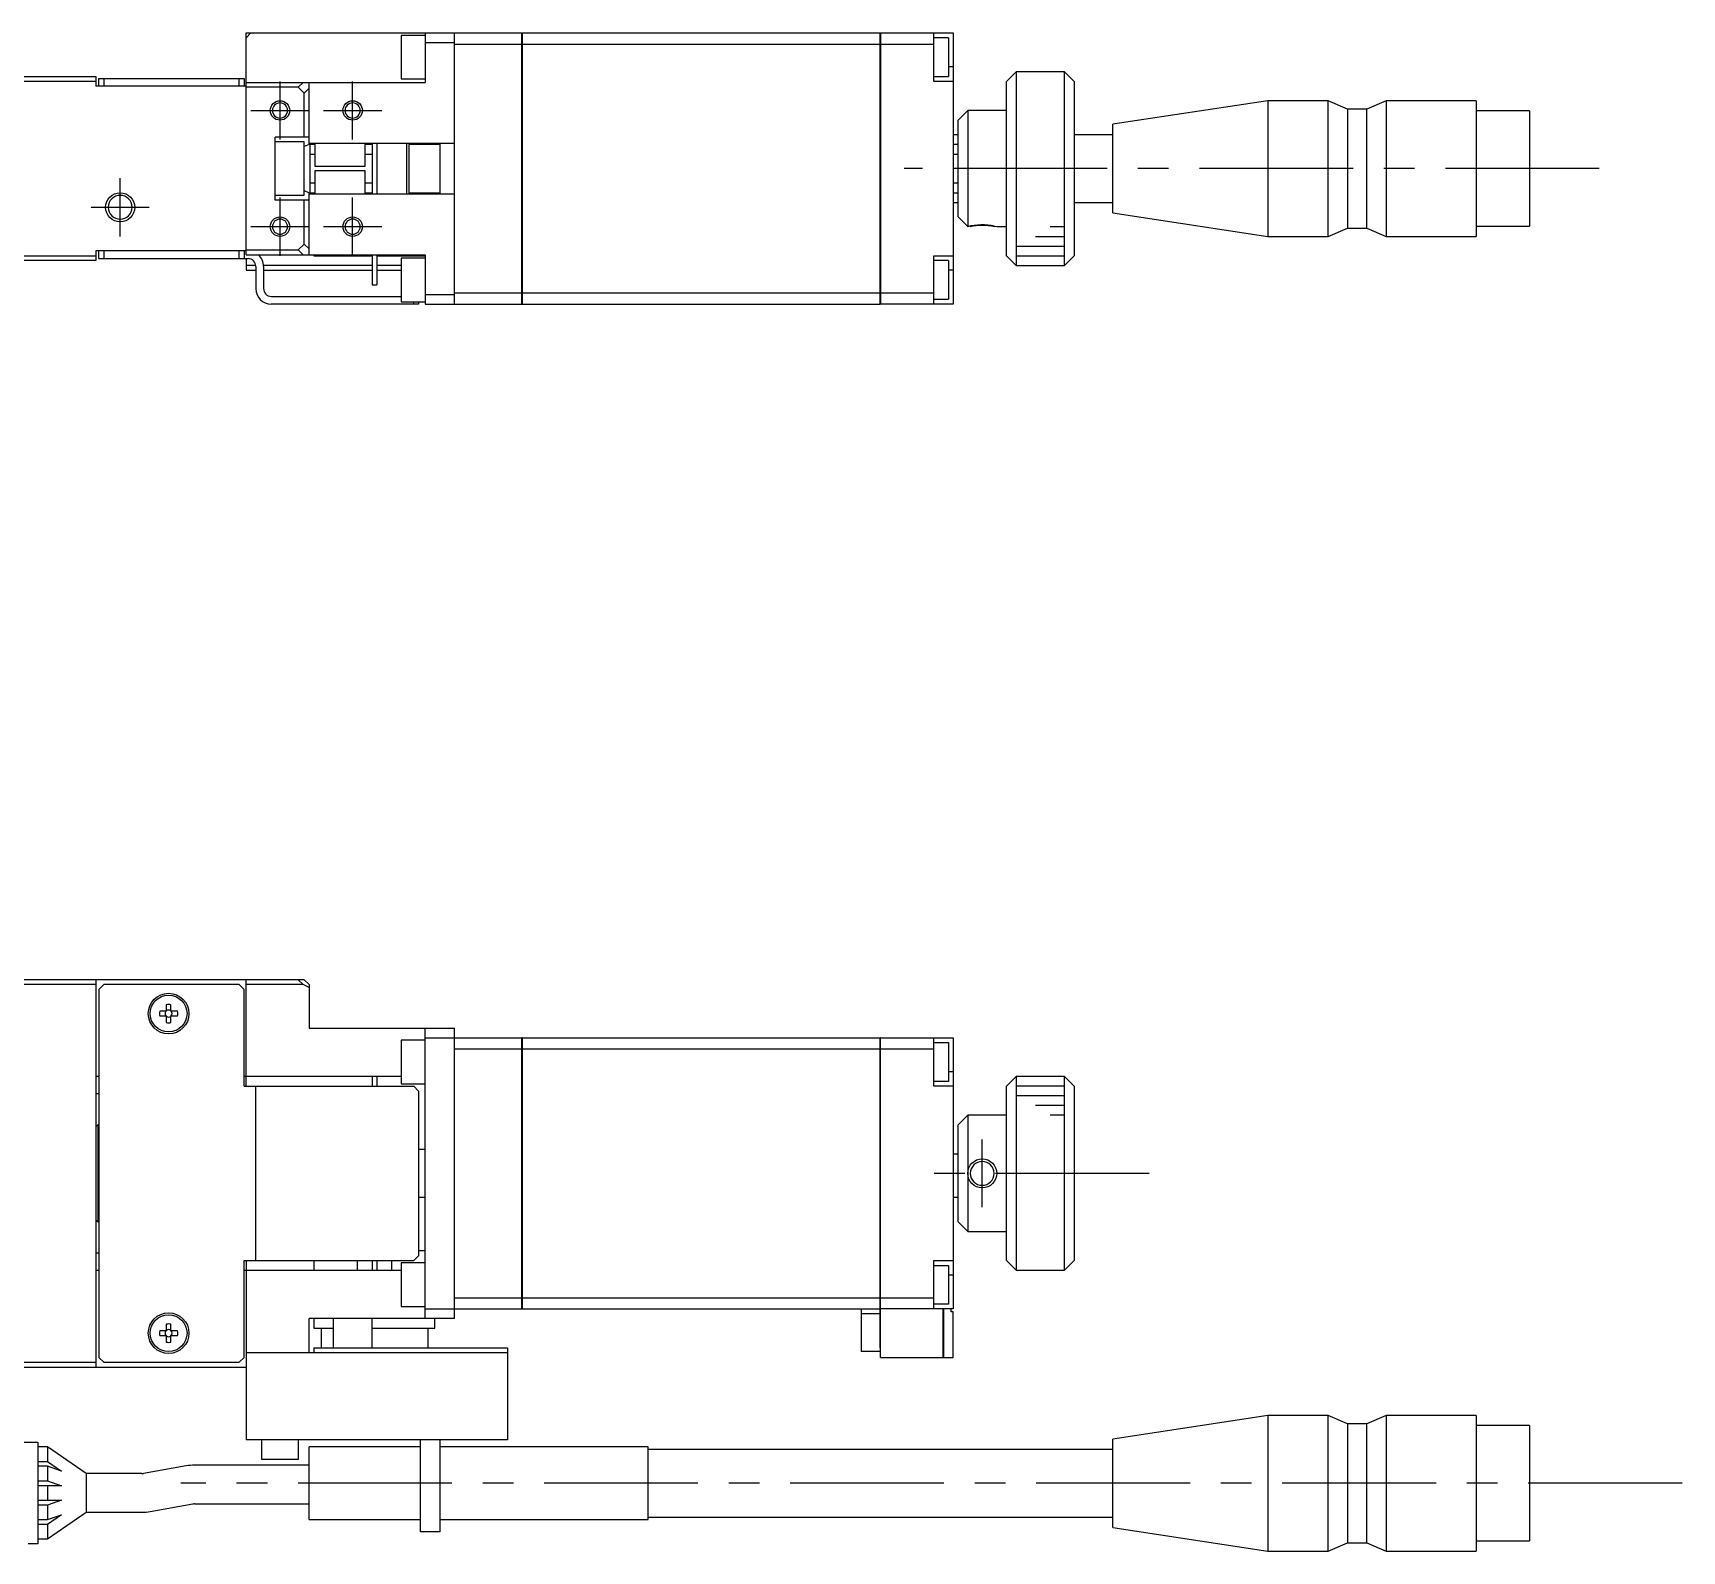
# Model space of a CAD drawing. Extents: x -2 to 723, y -8 to 429.
# Drawn here: x 183.2 to 353.5, y 271.8 to 428.6 of the extents above; entities that cross this region are included whole.
import ezdxf

# ---------------------------------------------------------------- set-up
doc = ezdxf.new("R2010")
doc.units = 0
doc.header["$LTSCALE"] = 0.5
doc.linetypes.add('CENTER', pattern=[50.8, 31.75, -6.35, 6.35, -6.35])
for name, color, linetype in [('MSM_CENTER', 1, 'CENTER'), ('MSM_CONTINUOUS', 7, 'CONTINUOUS'), ('MSM_NARROW', 5, 'CONTINUOUS')]:
    doc.layers.add(name, color=color, linetype=linetype)

msp = doc.modelspace()

# ---------------------------------------------------------------- linework, layer by layer
at = {"layer": 'MSM_CENTER'}
for p, q in [((208.73, 417.56), (208.73, 423.56)), ((216.23, 417.56), (216.23, 423.56)), ((205.73, 420.56), (211.73, 420.56)), ((213.23, 420.56), (219.23, 420.56)), ((344.92, 414.56), (273.17, 414.56)), ((192.23, 407.56), (192.23, 413.56)), ((189.23, 410.56), (195.23, 410.56)), ((208.73, 405.56), (208.73, 411.56)), ((216.23, 405.56), (216.23, 411.56)), ((205.73, 408.56), (211.73, 408.56)), ((213.23, 408.56), (219.23, 408.56)), ((281.23, 307.3), (281.23, 314.3)), ((298.48, 310.8), (273.48, 310.8)), ((353.48, 278.8), (198.48, 278.8))]:
    msp.add_line(p, q, dxfattribs=at)
at = {"layer": 'MSM_CONTINUOUS'}
for p, q in [((205.23, 428.06), (205.73, 428.56)), ((205.23, 405.66), (205.23, 428.56)), ((205.23, 428.56), (233.68, 428.56)), ((221.23, 428.31), (221.23, 423.81)), ((223.73, 428.31), (221.23, 428.31)), ((223.73, 428.56), (223.73, 423.46)), ((226.73, 427.56), (223.73, 427.56)), ((226.73, 400.56), (226.73, 428.56)), ((226.73, 427.41), (233.68, 427.41)), ((233.68, 400.56), (233.68, 428.56)), ((233.73, 428.55), (233.68, 428.55)), ((233.73, 427.4), (233.68, 427.4)), ((233.73, 428.56), (270.68, 428.56)), ((233.73, 428.56), (233.73, 400.56)), ((233.73, 427.41), (270.68, 427.41)), ((270.68, 400.56), (270.68, 428.56)), ((270.73, 428.55), (270.68, 428.55)), ((270.73, 427.4), (270.68, 427.4)), ((270.73, 428.56), (278.23, 428.56)), ((270.73, 428.56), (270.73, 400.56)), ((270.73, 427.41), (276.23, 427.41)), ((276.23, 423.56), (276.23, 428.56)), ((277.73, 428.06), (276.23, 428.06)), ((277.73, 428.06), (277.73, 424.06)), ((278.23, 428.56), (278.23, 400.56)), ((176.23, 424.06), (189.73, 424.06)), ((189.73, 424.06), (189.73, 423.06)), ((276.23, 424.06), (277.73, 424.06)), ((278.23, 425.06), (277.73, 425.06)), ((284.73, 424.56), (283.73, 423.56)), ((284.73, 424.56), (284.73, 404.56)), ((289.73, 424.56), (284.73, 424.56)), ((289.73, 404.56), (289.73, 424.56)), ((290.73, 423.56), (289.73, 424.56)), ((189.73, 423.56), (176.23, 423.56)), ((205.23, 423.06), (189.73, 423.06)), ((190.03, 423.06), (190.03, 423.86)), ((190.03, 423.86), (205.03, 423.86)), ((190.53, 423.86), (190.53, 423.06)), ((204.53, 423.06), (204.53, 423.86)), ((205.03, 423.86), (205.03, 423.06)), ((205.23, 423.46), (223.73, 423.46)), ((210.61, 422.96), (205.23, 422.96)), ((210.61, 422.96), (211.11, 423.46)), ((211.23, 422.35), (210.61, 422.96)), ((211.73, 422.85), (211.23, 422.35)), ((211.23, 417.81), (211.23, 422.35)), ((211.73, 417.05), (211.73, 423.46)), ((221.23, 423.81), (223.73, 423.81)), ((278.23, 423.56), (276.23, 423.56)), ((283.73, 405.56), (283.73, 423.56)), ((290.73, 423.56), (290.73, 405.56)), ((278.73, 419.56), (279.73, 420.56)), ((283.73, 420.56), (279.73, 420.56)), ((279.73, 420.56), (279.73, 408.56)), ((310.73, 421.56), (294.73, 419.13)), ((310.73, 421.56), (310.73, 407.56)), ((316.93, 421.56), (310.73, 421.56)), ((316.93, 407.56), (316.93, 421.56)), ((318.93, 420.71), (316.93, 421.56)), ((318.93, 420.71), (318.93, 408.41)), ((320.93, 420.71), (318.93, 420.71)), ((322.93, 421.56), (320.93, 420.71)), ((320.93, 408.41), (320.93, 420.71)), ((322.93, 421.56), (322.93, 407.56)), ((332.23, 421.56), (322.93, 421.56)), ((332.23, 421.56), (332.23, 407.56)), ((278.73, 409.56), (278.73, 419.56)), ((294.73, 409.99), (294.73, 419.13)), ((337.73, 420.51), (332.23, 420.51)), ((337.73, 420.51), (337.73, 408.61)), ((208.23, 411.31), (208.23, 417.81)), ((211.73, 417.81), (208.23, 417.81)), ((211.23, 417.31), (208.23, 417.31)), ((211.23, 411.81), (211.23, 417.31)), ((226.73, 417.16), (211.73, 417.16)), ((211.83, 411.96), (211.83, 417.16)), ((212.23, 417.16), (212.23, 417.06)), ((212.33, 417.16), (212.33, 414.81)), ((217.53, 414.81), (217.53, 417.16)), ((218.23, 417.16), (218.23, 411.96)), ((218.73, 417.16), (218.73, 411.96)), ((221.83, 411.96), (221.83, 417.16)), ((222.03, 417.16), (222.03, 411.96)), ((225.23, 417.16), (225.23, 411.96)), ((278.73, 418.06), (278.23, 418.06)), ((294.73, 418.06), (290.73, 418.06)), ((211.73, 417.05), (211.23, 416.84)), ((212.33, 417.06), (211.83, 417.06)), ((211.83, 416.06), (212.33, 416.06)), ((218.23, 417.06), (217.53, 417.06)), ((217.53, 416.06), (218.23, 416.06)), ((225.23, 417.06), (222.03, 417.06)), ((278.73, 417.06), (278.23, 417.06)), ((278.23, 416.06), (278.73, 416.06)), ((212.33, 414.81), (217.53, 414.81)), ((212.33, 414.31), (212.33, 411.96)), ((217.53, 414.31), (212.33, 414.31)), ((217.53, 411.96), (217.53, 414.31)), ((211.23, 412.28), (211.73, 412.07)), ((211.73, 405.66), (211.73, 412.07)), ((212.33, 413.06), (211.83, 413.06)), ((211.83, 412.06), (212.33, 412.06)), ((212.23, 412.06), (212.23, 411.96)), ((218.23, 413.06), (217.53, 413.06)), ((217.53, 412.06), (218.23, 412.06)), ((222.03, 412.06), (225.23, 412.06)), ((278.73, 413.06), (278.23, 413.06)), ((278.23, 412.06), (278.73, 412.06)), ((208.23, 411.81), (211.23, 411.81)), ((211.73, 411.31), (208.23, 411.31)), ((211.23, 406.77), (211.23, 411.31)), ((211.73, 411.96), (226.73, 411.96)), ((278.23, 411.06), (278.73, 411.06)), ((290.73, 411.06), (294.73, 411.06)), ((279.73, 408.56), (278.73, 409.56)), ((294.73, 409.99), (310.73, 407.56)), ((332.23, 408.61), (337.73, 408.61)), ((282.73, 408.56), (283.73, 408.56)), ((310.73, 407.56), (316.93, 407.56)), ((316.93, 407.56), (318.93, 408.41)), ((318.93, 408.41), (320.93, 408.41)), ((320.93, 408.41), (322.93, 407.56)), ((322.93, 407.56), (332.23, 407.56)), ((176.84, 405.56), (189.73, 405.56)), ((205.23, 406.06), (189.73, 406.06)), ((189.73, 406.06), (189.73, 405.06)), ((190.03, 405.26), (190.03, 406.06)), ((190.03, 405.26), (205.43, 405.26)), ((190.53, 406.06), (190.53, 405.26)), ((204.53, 405.26), (204.53, 406.06)), ((205.03, 406.06), (205.03, 405.26)), ((205.23, 406.16), (210.61, 406.16)), ((205.23, 405.66), (223.73, 405.66)), ((205.23, 405.26), (205.23, 404.06)), ((210.61, 406.16), (211.23, 406.77)), ((211.11, 405.66), (210.61, 406.16)), ((211.23, 406.77), (211.73, 406.27)), ((212.23, 405.66), (212.23, 405.56)), ((212.23, 405.56), (218.23, 405.56)), ((218.23, 405.66), (218.23, 402.56)), ((218.73, 405.66), (218.73, 402.56)), ((218.73, 405.56), (223.73, 405.56)), ((221.23, 405.31), (221.23, 400.81)), ((223.73, 405.31), (221.23, 405.31)), ((223.73, 405.66), (223.73, 400.56)), ((276.23, 405.56), (278.23, 405.56)), ((276.23, 400.56), (276.23, 405.56)), ((283.73, 405.56), (284.73, 404.56)), ((289.73, 404.56), (290.73, 405.56)), ((189.73, 405.06), (176.73, 405.06)), ((206.22, 404.56), (205.23, 404.56)), ((205.23, 404.06), (206.23, 404.06)), ((206.23, 404.46), (206.23, 402.16)), ((218.23, 404.56), (207.02, 404.56)), ((207.03, 404.46), (207.03, 402.16)), ((207.03, 404.06), (218.23, 404.06)), ((221.23, 404.56), (218.73, 404.56)), ((218.73, 404.06), (221.23, 404.06)), ((277.73, 405.06), (276.23, 405.06)), ((277.73, 405.06), (277.73, 401.06)), ((278.23, 404.06), (277.73, 404.06)), ((284.73, 404.56), (289.73, 404.56)), ((218.23, 402.56), (218.73, 402.56)), ((207.83, 401.36), (221.23, 401.36)), ((223.03, 400.56), (207.83, 400.56)), ((221.23, 400.81), (223.73, 400.81)), ((222.53, 400.56), (222.53, 400.81)), ((223.03, 400.81), (223.03, 400.56)), ((223.73, 401.56), (226.73, 401.56)), ((223.73, 400.56), (233.68, 400.56)), ((226.73, 401.72), (233.68, 401.72)), ((233.73, 401.72), (233.68, 401.72)), ((233.73, 400.57), (233.68, 400.57)), ((233.73, 401.72), (270.68, 401.72)), ((233.73, 400.56), (270.68, 400.56)), ((270.73, 401.72), (270.68, 401.72)), ((270.73, 400.57), (270.68, 400.57)), ((270.73, 401.72), (276.23, 401.72)), ((278.23, 400.56), (270.73, 400.56)), ((276.23, 401.06), (277.73, 401.06)), ((211.23, 330.8), (176.23, 330.8)), ((189.73, 330.3), (177.34, 330.3)), ((189.73, 330.8), (189.73, 290.8)), ((190.53, 330.3), (190.03, 329.8)), ((204.53, 330.3), (190.53, 330.3)), ((205.03, 329.8), (204.53, 330.3)), ((205.23, 319.8), (205.23, 330.8)), ((211.11, 330.3), (205.23, 330.3)), ((211.11, 330.3), (210.61, 330.8)), ((211.73, 330), (211.11, 330.3)), ((211.23, 330.8), (211.73, 330.3)), ((211.73, 330.3), (211.73, 325.8)), ((190.03, 329.8), (190.03, 291.8)), ((205.03, 319.8), (205.03, 329.8)), ((196.99, 327.54), (196.31, 327.54)), ((196.31, 327.06), (196.99, 327.06)), ((196.99, 328.22), (196.99, 327.54)), ((196.99, 327.06), (196.99, 326.38)), ((197.47, 327.54), (197.47, 328.22)), ((198.15, 327.54), (197.47, 327.54)), ((197.47, 326.38), (197.47, 327.06)), ((197.47, 327.06), (198.15, 327.06)), ((211.73, 325.8), (226.73, 325.8)), ((223.73, 295.8), (223.73, 325.8)), ((226.73, 295.8), (226.73, 325.8)), ((221.23, 324.55), (221.23, 320.05)), ((223.73, 324.55), (221.23, 324.55)), ((223.73, 324.8), (233.68, 324.8)), ((226.73, 323.65), (233.68, 323.65)), ((233.68, 296.8), (233.68, 324.8)), ((233.73, 324.79), (233.68, 324.79)), ((233.73, 323.65), (233.68, 323.65)), ((233.73, 324.8), (270.68, 324.8)), ((233.73, 324.8), (233.73, 296.8)), ((233.73, 323.65), (270.68, 323.65)), ((270.68, 292.8), (270.68, 324.8)), ((270.73, 324.79), (270.68, 324.79)), ((270.73, 323.65), (270.68, 323.65)), ((270.73, 291.8), (270.73, 324.8)), ((270.73, 324.8), (278.23, 324.8)), ((270.73, 323.65), (276.23, 323.65)), ((276.23, 319.8), (276.23, 324.8)), ((276.23, 324.3), (277.73, 324.3)), ((277.73, 324.3), (277.73, 320.3)), ((278.23, 324.8), (278.23, 296.8)), ((190.03, 320.8), (189.73, 320.8)), ((221.23, 320.8), (205.03, 320.8)), ((218.23, 320.8), (218.23, 319.8)), ((218.73, 320.8), (218.73, 319.8)), ((277.73, 320.3), (276.23, 320.3)), ((278.23, 321.3), (277.73, 321.3)), ((284.73, 320.8), (283.73, 319.8)), ((284.73, 320.8), (284.73, 300.8)), ((289.73, 320.8), (284.73, 320.8)), ((289.73, 300.8), (289.73, 320.8)), ((290.73, 319.8), (289.73, 320.8)), ((189.73, 319.05), (190.03, 319.05)), ((205.03, 319.8), (222.53, 319.8)), ((206.23, 301.8), (206.23, 319.8)), ((221.23, 320.05), (223.73, 320.05)), ((223.03, 319.3), (222.53, 319.8)), ((223.03, 319.3), (223.03, 302.3)), ((278.23, 319.8), (276.23, 319.8)), ((283.73, 301.8), (283.73, 319.8)), ((290.73, 319.8), (290.73, 301.8)), ((278.73, 315.8), (279.73, 316.8)), ((283.73, 316.8), (279.73, 316.8)), ((279.73, 316.8), (279.73, 304.8)), ((189.93, 315.8), (189.73, 315.6)), ((190.03, 315.8), (189.93, 315.8)), ((189.93, 315.8), (189.93, 305.8)), ((278.73, 305.8), (278.73, 315.8)), ((223.03, 313.3), (223.73, 313.3)), ((278.73, 312.8), (278.23, 312.8)), ((223.73, 308.3), (223.03, 308.3)), ((278.73, 308.3), (278.23, 308.3)), ((189.73, 306), (189.93, 305.8)), ((189.93, 305.8), (190.03, 305.8)), ((279.73, 304.8), (278.73, 305.8)), ((279.73, 304.8), (283.73, 304.8)), ((190.03, 302.55), (189.73, 302.55)), ((205.03, 291.8), (205.03, 301.8)), ((205.03, 301.8), (222.53, 301.8)), ((205.23, 301.8), (205.23, 283.3)), ((212.23, 301.8), (212.23, 300.8)), ((216.73, 300.8), (216.73, 301.8)), ((218.23, 301.8), (218.23, 300.8)), ((218.73, 301.8), (218.73, 300.8)), ((220.23, 301.8), (220.23, 300.8)), ((221.23, 301.55), (221.23, 297.05)), ((223.73, 301.55), (221.23, 301.55)), ((222.53, 301.8), (223.03, 302.3)), ((223.73, 302.8), (223.03, 302.8)), ((276.23, 301.8), (278.23, 301.8)), ((276.23, 296.8), (276.23, 301.8)), ((283.73, 301.8), (284.73, 300.8)), ((289.73, 300.8), (290.73, 301.8)), ((189.73, 300.8), (190.03, 300.8)), ((205.03, 300.8), (221.23, 300.8)), ((276.23, 301.3), (277.73, 301.3)), ((277.73, 301.3), (277.73, 297.3)), ((278.23, 300.3), (277.73, 300.3)), ((284.73, 300.8), (289.73, 300.8)), ((226.73, 297.96), (233.68, 297.96)), ((233.73, 297.96), (233.68, 297.96)), ((233.73, 297.96), (270.68, 297.96)), ((270.73, 297.96), (270.68, 297.96)), ((270.73, 297.96), (276.23, 297.96)), ((221.23, 297.05), (223.73, 297.05)), ((223.73, 296.8), (233.68, 296.8)), ((233.73, 296.81), (233.68, 296.81)), ((233.73, 296.8), (270.68, 296.8)), ((268.73, 296.8), (268.73, 292.4)), ((270.68, 296.3), (268.73, 296.3)), ((270.73, 296.81), (270.68, 296.81)), ((278.23, 296.8), (270.73, 296.8)), ((277.73, 297.3), (276.23, 297.3)), ((277.18, 291.8), (277.18, 296.8)), ((277.23, 296.8), (277.23, 291.8)), ((278.03, 296.5), (278.03, 296.8)), ((278.23, 296.5), (278.03, 296.5)), ((278.23, 291.8), (278.23, 296.5)), ((196.99, 294.54), (196.31, 294.54)), ((196.99, 295.22), (196.99, 294.54)), ((197.47, 294.54), (197.47, 295.22)), ((198.15, 294.54), (197.47, 294.54)), ((211.73, 292.3), (211.73, 295.8)), ((226.73, 295.8), (211.73, 295.8)), ((212.23, 295.8), (212.23, 294.8)), ((212.23, 294.8), (214.23, 294.8)), ((212.98, 294.8), (212.98, 292.8)), ((214.23, 295.8), (214.23, 292.8)), ((218.23, 292.8), (218.23, 295.8)), ((218.23, 294.8), (224.73, 294.8)), ((223.98, 294.8), (223.98, 292.8)), ((224.73, 294.8), (224.73, 295.8)), ((196.31, 294.06), (196.99, 294.06)), ((196.99, 294.06), (196.99, 293.38)), ((197.47, 293.38), (197.47, 294.06)), ((197.47, 294.06), (198.15, 294.06)), ((177.34, 291.3), (189.73, 291.3)), ((190.03, 291.8), (190.53, 291.3)), ((190.53, 291.3), (204.53, 291.3)), ((204.53, 291.3), (205.03, 291.8)), ((205.23, 292.3), (232.23, 292.3)), ((212.23, 292.8), (212.23, 292.3)), ((212.23, 292.8), (232.23, 292.8)), ((232.23, 292.8), (232.23, 283.3)), ((270.73, 292.4), (268.73, 292.4)), ((270.73, 292.8), (270.68, 292.8)), ((270.73, 291.8), (277.18, 291.8)), ((277.23, 291.85), (277.18, 291.85)), ((277.23, 291.8), (278.23, 291.8)), ((176.23, 290.8), (205.23, 290.8)), ((310.73, 285.8), (294.73, 283.37)), ((310.73, 285.8), (310.73, 271.8)), ((316.93, 285.8), (310.73, 285.8)), ((316.93, 271.8), (316.93, 285.8)), ((318.93, 284.95), (316.93, 285.8)), ((318.93, 284.95), (318.93, 272.65)), ((320.93, 284.95), (318.93, 284.95)), ((322.93, 285.8), (320.93, 284.95)), ((320.93, 272.65), (320.93, 284.95)), ((322.93, 285.8), (322.93, 271.8)), ((332.23, 285.8), (322.93, 285.8)), ((332.23, 285.8), (332.23, 271.8)), ((337.73, 284.75), (332.23, 284.75)), ((337.73, 284.75), (337.73, 272.85)), ((181.73, 283.05), (183.73, 283.05)), ((183.73, 283.05), (183.73, 272.55)), ((232.23, 283.3), (205.23, 283.3)), ((206.83, 283.3), (206.83, 281.3)), ((210.63, 281.3), (210.63, 283.3)), ((223.23, 273.8), (223.23, 283.3)), ((225.23, 283.3), (225.23, 273.8)), ((294.73, 274.23), (294.73, 283.37)), ((184.73, 282.55), (183.73, 282.55)), ((183.73, 281.05), (184.73, 281.05)), ((188.73, 279.8), (184.73, 282.55)), ((184.73, 282.55), (184.73, 281.05)), ((184.73, 281.05), (186.18, 280.05)), ((206.83, 281.3), (210.63, 281.3)), ((223.23, 282.55), (211.73, 282.55)), ((211.73, 275.05), (211.73, 282.55)), ((246.73, 282.55), (225.23, 282.55)), ((246.73, 275.05), (246.73, 282.55)), ((294.73, 282.3), (246.73, 282.3)), ((184.73, 280.55), (183.73, 280.55)), ((186.18, 280.05), (184.73, 280.55)), ((184.73, 280.55), (184.73, 279.05)), ((188.73, 279.8), (188.73, 275.8)), ((194.46, 279.8), (188.73, 279.8)), ((199.05, 280.6), (194.64, 279.82)), ((211.73, 280.67), (199.91, 280.67)), ((183.73, 279.05), (184.73, 279.05)), ((186.18, 278.55), (183.73, 278.55)), ((184.73, 279.05), (186.18, 278.55)), ((184.73, 278.55), (184.73, 277.05)), ((183.73, 277.05), (186.18, 277.05)), ((184.73, 276.55), (183.73, 276.55)), ((186.18, 277.05), (184.73, 276.55)), ((184.73, 276.55), (184.73, 275.05)), ((195.33, 275.88), (199.74, 276.66)), ((199.91, 276.67), (211.73, 276.67)), ((183.73, 275.05), (184.73, 275.05)), ((184.73, 274.55), (183.73, 274.55)), ((184.73, 273.05), (188.73, 275.8)), ((184.73, 275.05), (186.18, 275.55)), ((186.18, 275.55), (184.73, 274.55)), ((184.73, 274.55), (184.73, 273.05)), ((188.73, 275.8), (194.46, 275.8)), ((211.73, 275.05), (223.23, 275.05)), ((225.23, 275.05), (246.73, 275.05)), ((246.73, 275.3), (294.73, 275.3)), ((294.73, 274.23), (310.73, 271.8)), ((183.73, 272.55), (182.73, 272.55)), ((183.73, 273.05), (184.73, 273.05)), ((225.23, 273.8), (223.23, 273.8)), ((316.93, 271.8), (318.93, 272.65)), ((318.93, 272.65), (320.93, 272.65)), ((320.93, 272.65), (322.93, 271.8)), ((332.23, 272.85), (337.73, 272.85)), ((310.73, 271.8), (316.93, 271.8)), ((322.93, 271.8), (332.23, 271.8))]:
    msp.add_line(p, q, dxfattribs=at)
at = {"layer": 'MSM_CONTINUOUS', "extrusion": (0, 0, -1)}
for centre, radius in [((-208.73, 420.56), 0.783), ((-216.23, 420.56), 0.783), ((-192.23, 410.56), 1.23), ((-208.73, 408.56), 0.783), ((-216.23, 408.56), 0.783), ((-281.23, 310.8), 1.23)]:
    msp.add_circle(centre, radius, dxfattribs=at)
at = {"layer": 'MSM_CONTINUOUS'}
for centre, radius in [((197.23, 327.3), 2.1), ((197.23, 327.3), 1.9), ((197.23, 294.3), 2.1), ((197.23, 294.3), 1.9)]:
    msp.add_circle(centre, radius, dxfattribs=at)
for centre, radius, start, end in [((281.23, 402.69), 6, 77.9757, 102.0243), ((205.43, 404.46), 0.8, 0, 90), ((205.43, 404.46), 1.6, 0, 48.5903), ((207.83, 402.16), 1.6, 180, 270), ((207.83, 402.16), 0.8, 180, 270), ((197.23, 327.3), 0.95, 165.3667, 194.6333), ((197.23, 327.3), 0.365, 138.8496, 221.1504), ((197.23, 327.3), 0.95, 75.3667, 104.6333), ((197.23, 327.3), 0.365, 48.8496, 131.1504), ((197.23, 327.3), 0.365, 228.8496, 311.1504), ((197.23, 327.3), 0.365, 318.8496, 41.1504), ((197.23, 327.3), 0.95, 345.3667, 14.6333), ((197.23, 327.3), 0.95, 255.3667, 284.6333), ((197.23, 294.3), 0.95, 165.3667, 194.6333), ((197.23, 294.3), 0.365, 138.8496, 221.1504), ((197.23, 294.3), 0.95, 75.3667, 104.6333), ((197.23, 294.3), 0.365, 48.8496, 131.1504), ((197.23, 294.3), 0.365, 318.8496, 41.1504), ((197.23, 294.3), 0.95, 345.3667, 14.6333), ((197.23, 294.3), 0.365, 228.8496, 311.1504), ((197.23, 294.3), 0.95, 255.3667, 284.6333), ((194.46, 280.8), 1, 270, 280), ((199.91, 275.67), 5, 90, 100), ((194.46, 280.8), 5, 270, 280), ((199.91, 275.67), 1, 90, 100)]:
    msp.add_arc(centre, radius, start, end, dxfattribs=at)
at = {"layer": 'MSM_NARROW'}
for p, q in [((282.49, 408.62), (282.73, 408.56)), ((286.73, 407.56), (289.73, 407.56)), ((288.23, 408.56), (289.73, 408.56)), ((284.73, 406.56), (289.73, 406.56)), ((284.73, 405.56), (289.73, 405.56)), ((289.73, 319.8), (284.73, 319.8)), ((289.73, 318.8), (284.73, 318.8)), ((289.73, 317.8), (286.73, 317.8)), ((289.73, 316.8), (288.23, 316.8))]:
    msp.add_line(p, q, dxfattribs=at)
for centre, radius in [((208.73, 420.56), 1), ((216.23, 420.56), 1), ((192.23, 410.56), 1.5), ((208.73, 408.56), 1), ((216.23, 408.56), 1), ((281.23, 310.8), 1.5)]:
    msp.add_circle(centre, radius, dxfattribs=at)
msp.add_arc((281.22, 402.77), 5.98, 77.7859, 104.5016, dxfattribs=at)

doc.saveas('drawing.dxf')
